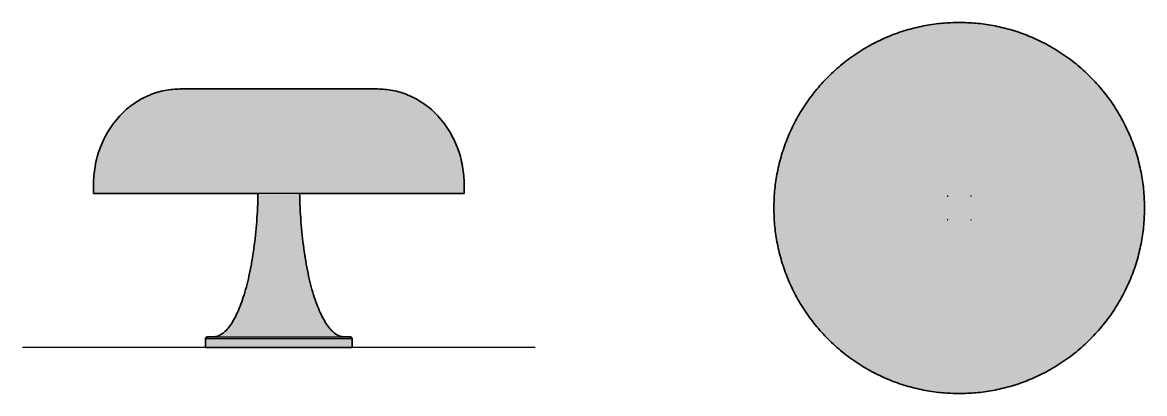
# Model space of a CAD drawing. Header units: millimetres. Extents: x 0 to 969, y -40 to 280.
import ezdxf

# ---------------------------------------------------------------- set-up
doc = ezdxf.new("R2010")
doc.units = ezdxf.units.MM
doc.layers.add('Blocks', color=7, linetype='Continuous')
doc.layers.add('Blocks$Fill', color=7, linetype='Continuous', true_color=0xffffff)
for name, color, linetype, lineweight, true_color in [('Blocks$Inner', 7, 'Continuous', 25, 0x007f00), ('Blocks$Outline', 7, 'Continuous', 35, 0xff3f3f), ('Groud', 7, 'Continuous', 25, 0x243775)]:
    doc.layers.add(name, color=color, linetype=linetype, lineweight=lineweight, true_color=true_color)

# ---------------------------------------------------------------- blocks, each defined once
blk = doc.blocks.new('Nessino Table light Top')
at = {"layer": 'Blocks$Fill'}
blk.add_hatch(color=256, dxfattribs=at).paths.add_polyline_path([(-46.86, -113.14), (-46.82, -109.59), (-46.7, -106), (-46.5, -102.39), (-46.22, -98.76), (-45.84, -95.1), (-45.38, -91.43), (-44.83, -87.73), (-44.19, -84.02), (-43.46, -80.3), (-42.63, -76.58), (-41.71, -72.84), (-40.69, -69.11), (-39.57, -65.38), (-38.35, -61.66), (-37.04, -57.94), (-35.63, -54.24), (-34.12, -50.56), (-32.51, -46.9), (-30.8, -43.26), (-28.99, -39.65), (-27.08, -36.07), (-25.08, -32.54), (-22.98, -29.04), (-20.78, -25.58), (-18.49, -22.18), (-16.11, -18.82), (-13.64, -15.53), (-11.08, -12.29), (-8.43, -9.11), (-5.7, -6.01), (-2.89, -2.97), (0, 0), (2.97, 2.89), (6.01, 5.7), (9.11, 8.43), (12.29, 11.08), (15.53, 13.64), (18.82, 16.11), (22.18, 18.49), (25.58, 20.78), (29.04, 22.98), (32.54, 25.08), (36.07, 27.08), (39.65, 28.99), (43.26, 30.8), (46.9, 32.51), (50.56, 34.12), (54.24, 35.63), (57.94, 37.04), (61.66, 38.35), (65.38, 39.57), (69.11, 40.69), (72.84, 41.71), (76.58, 42.63), (80.3, 43.46), (84.02, 44.19), (87.73, 44.83), (91.43, 45.38), (95.1, 45.84), (98.76, 46.22), (102.39, 46.5), (106, 46.7), (109.59, 46.82), (113.14, 46.86), (116.69, 46.82), (120.27, 46.7), (123.88, 46.5), (127.51, 46.22), (131.17, 45.84), (134.85, 45.38), (138.54, 44.83), (142.25, 44.19), (145.97, 43.46), (149.7, 42.63), (153.43, 41.71), (157.16, 40.69), (160.89, 39.57), (164.62, 38.35), (168.33, 37.04), (172.03, 35.63), (175.72, 34.12), (179.38, 32.51), (183.02, 30.8), (186.62, 28.99), (190.2, 27.08), (193.74, 25.08), (197.24, 22.98), (200.69, 20.78), (204.1, 18.49), (207.45, 16.11), (210.75, 13.64), (213.98, 11.08), (217.16, 8.43), (220.27, 5.7), (223.31, 2.89), (226.27, 0), (229.16, -2.97), (231.98, -6.01), (234.71, -9.11), (237.35, -12.29), (239.91, -15.53), (242.39, -18.82), (244.77, -22.18), (247.06, -25.58), (249.25, -29.04), (251.35, -32.54), (253.36, -36.07), (255.26, -39.65), (257.07, -43.26), (258.78, -46.9), (260.39, -50.56), (261.9, -54.24), (263.32, -57.94), (264.63, -61.66), (265.84, -65.38), (266.96, -69.11), (267.98, -72.84), (268.9, -76.58), (269.73, -80.3), (270.47, -84.02), (271.11, -87.73), (271.66, -91.43), (272.12, -95.1), (272.49, -98.76), (272.78, -102.39), (272.98, -106), (273.1, -109.59), (273.14, -113.14), (273.1, -116.69), (272.98, -120.27), (272.78, -123.88), (272.49, -127.51), (272.12, -131.17), (271.66, -134.85), (271.11, -138.54), (270.47, -142.25), (269.73, -145.97), (268.9, -149.7), (267.98, -153.43), (266.96, -157.16), (265.84, -160.89), (264.63, -164.62), (263.32, -168.33), (261.9, -172.03), (260.39, -175.72), (258.78, -179.38), (257.07, -183.02), (255.26, -186.62), (253.36, -190.2), (251.35, -193.74), (249.25, -197.24), (247.06, -200.69), (244.77, -204.1), (242.39, -207.45), (239.91, -210.75), (237.35, -213.98), (234.71, -217.16), (231.98, -220.27), (229.16, -223.31), (226.27, -226.27), (223.31, -229.16), (220.27, -231.98), (217.16, -234.71), (213.98, -237.35), (210.75, -239.91), (207.45, -242.39), (204.1, -244.77), (200.69, -247.06), (197.24, -249.25), (193.74, -251.35), (190.2, -253.36), (186.62, -255.26), (183.02, -257.07), (179.38, -258.78), (175.72, -260.39), (172.03, -261.9), (168.33, -263.32), (164.62, -264.63), (160.89, -265.84), (157.16, -266.96), (153.43, -267.98), (149.7, -268.9), (145.97, -269.73), (142.25, -270.47), (138.54, -271.11), (134.85, -271.66), (131.17, -272.12), (127.51, -272.49), (123.88, -272.78), (120.27, -272.98), (116.69, -273.1), (113.14, -273.14), (109.59, -273.1), (106, -272.98), (102.39, -272.78), (98.76, -272.49), (95.1, -272.12), (91.43, -271.66), (87.73, -271.11), (84.02, -270.47), (80.3, -269.73), (76.58, -268.9), (72.84, -267.98), (69.11, -266.96), (65.38, -265.84), (61.66, -264.63), (57.94, -263.32), (54.24, -261.9), (50.56, -260.39), (46.9, -258.78), (43.26, -257.07), (39.65, -255.26), (36.07, -253.36), (32.54, -251.35), (29.04, -249.25), (25.58, -247.06), (22.18, -244.77), (18.82, -242.39), (15.53, -239.91), (12.29, -237.35), (9.11, -234.71), (6.01, -231.98), (2.97, -229.16), (0, -226.27), (-2.89, -223.31), (-5.7, -220.27), (-8.43, -217.16), (-11.08, -213.98), (-13.64, -210.75), (-16.11, -207.45), (-18.49, -204.1), (-20.78, -200.69), (-22.98, -197.24), (-25.08, -193.74), (-27.08, -190.2), (-28.99, -186.62), (-30.8, -183.02), (-32.51, -179.38), (-34.12, -175.72), (-35.63, -172.03), (-37.04, -168.33), (-38.35, -164.62), (-39.57, -160.89), (-40.69, -157.16), (-41.71, -153.43), (-42.63, -149.7), (-43.46, -145.97), (-44.19, -142.25), (-44.83, -138.54), (-45.38, -134.85), (-45.84, -131.17), (-46.22, -127.51), (-46.5, -123.88), (-46.7, -120.27), (-46.82, -116.69)], flags=0)
at = {"layer": 'Blocks$Inner'}
for points, weights in [([(-46.86, -113.14), (-46.86, 46.86), (113.14, 46.86)], [1, 0.707106781187, 1]), ([(113.14, 46.86), (273.14, 46.86), (273.14, -113.14)], [1, 0.707106781187, 1]), ([(103.24, -102.78), (103, -103), (102.78, -103.24)], [1, 0.999749925402, 1]), ([(123.49, -103.24), (123.27, -103), (123.04, -102.78)], [1, 0.999749925402, 1]), ([(113.14, -273.14), (-46.86, -273.14), (-46.86, -113.14)], [1, 0.707106781187, 1]), ([(273.14, -113.14), (273.14, -273.14), (113.14, -273.14)], [1, 0.707106781187, 1]), ([(102.78, -123.04), (103, -123.27), (103.24, -123.49)], [1, 0.999749925402, 1]), ([(123.04, -123.49), (123.27, -123.27), (123.49, -123.04)], [1, 0.999749925402, 1])]:
    blk.add_rational_spline(points, weights, degree=2, dxfattribs=at)
at = {"layer": 'Blocks$Outline'}
for points in [[(-46.86, -113.14), (-46.86, 46.86), (113.14, 46.86)], [(113.14, 46.86), (273.14, 46.86), (273.14, -113.14)], [(113.14, -273.14), (-46.86, -273.14), (-46.86, -113.14)], [(273.14, -113.14), (273.14, -273.14), (113.14, -273.14)]]:
    blk.add_rational_spline(points, [1, 0.707106781187, 1], degree=2, dxfattribs=at)
blk = doc.blocks.new('Nessino Table light Side')
at = {"layer": 'Blocks$Fill'}
blk.add_hatch(color=256, dxfattribs=at).paths.add_polyline_path([(381.31, 140.49), (381.29, 142.32), (381.23, 144.17), (381.14, 146.03), (381.01, 147.9), (380.83, 149.79), (380.62, 151.68), (380.36, 153.59), (380.06, 155.5), (379.72, 157.42), (379.33, 159.34), (378.9, 161.27), (378.43, 163.19), (377.91, 165.12), (377.34, 167.04), (376.73, 168.95), (376.07, 170.86), (375.36, 172.76), (374.61, 174.65), (373.81, 176.53), (372.97, 178.39), (372.08, 180.23), (371.15, 182.06), (370.17, 183.86), (369.14, 185.64), (368.08, 187.4), (366.96, 189.13), (365.81, 190.83), (364.62, 192.5), (363.38, 194.13), (362.11, 195.74), (360.8, 197.3), (359.45, 198.83), (358.07, 200.33), (356.65, 201.78), (355.2, 203.18), (353.72, 204.55), (352.21, 205.87), (350.67, 207.14), (349.11, 208.37), (347.52, 209.55), (345.91, 210.68), (344.27, 211.77), (342.62, 212.8), (340.96, 213.78), (339.27, 214.72), (337.58, 215.6), (335.87, 216.43), (334.15, 217.21), (332.42, 217.94), (330.69, 218.62), (328.95, 219.24), (327.21, 219.82), (325.47, 220.34), (323.73, 220.82), (321.99, 221.25), (320.26, 221.63), (318.53, 221.96), (316.81, 222.24), (315.09, 222.48), (313.39, 222.67), (311.69, 222.82), (310.01, 222.92), (308.34, 222.98), (306.68, 223), (221.31, 223), (135.94, 223), (134.28, 222.98), (132.61, 222.92), (130.93, 222.82), (129.23, 222.67), (127.52, 222.48), (125.81, 222.24), (124.09, 221.96), (122.36, 221.63), (120.62, 221.25), (118.88, 220.82), (117.14, 220.34), (115.4, 219.82), (113.66, 219.24), (111.92, 218.62), (110.19, 217.94), (108.47, 217.21), (106.75, 216.43), (105.04, 215.6), (103.34, 214.72), (101.66, 213.78), (99.99, 212.8), (98.34, 211.77), (96.71, 210.68), (95.1, 209.55), (93.51, 208.37), (91.95, 207.14), (90.41, 205.87), (88.9, 204.55), (87.42, 203.18), (85.97, 201.78), (84.55, 200.33), (83.17, 198.83), (81.82, 197.3), (80.51, 195.74), (79.23, 194.13), (78, 192.5), (76.8, 190.83), (75.65, 189.13), (74.54, 187.4), (73.47, 185.64), (72.45, 183.86), (71.47, 182.06), (70.53, 180.23), (69.65, 178.39), (68.8, 176.53), (68, 174.65), (67.25, 172.76), (66.55, 170.86), (65.89, 168.95), (65.28, 167.04), (64.71, 165.12), (64.19, 163.19), (63.71, 161.27), (63.28, 159.34), (62.9, 157.42), (62.55, 155.5), (62.25, 153.59), (62, 151.68), (61.78, 149.79), (61.61, 147.9), (61.48, 146.03), (61.38, 144.17), (61.33, 142.32), (61.31, 140.49), (61.31, 133), (203.32, 133), (202.93, 120.81), (202.19, 108.62), (201.15, 97.01), (199.76, 85.44), (198.11, 74.72), (197.14, 69.38), (196.07, 64.06), (195.03, 59.39), (193.9, 54.74), (192.67, 50.12), (191.31, 45.53), (190, 41.48), (188.57, 37.47), (187.16, 33.87), (186.41, 32.09), (185.63, 30.32), (184.89, 28.74), (184.12, 27.17), (183.31, 25.63), (182.47, 24.1), (181.7, 22.77), (180.9, 21.47), (180.06, 20.18), (179.18, 18.93), (178.38, 17.86), (177.55, 16.82), (177.11, 16.31), (176.67, 15.8), (176.22, 15.31), (175.76, 14.83), (175.35, 14.42), (174.93, 14.02), (174.51, 13.62), (174.07, 13.24), (173.63, 12.87), (173.17, 12.51), (172.71, 12.16), (172.24, 11.83), (171.82, 11.55), (171.39, 11.28), (170.95, 11.03), (170.51, 10.78), (170.06, 10.56), (169.6, 10.34), (169.36, 10.24), (169.13, 10.15), (168.9, 10.06), (168.66, 9.97), (168.44, 9.89), (168.22, 9.82), (168, 9.75), (167.77, 9.69), (167.55, 9.63), (167.33, 9.57), (167.1, 9.52), (166.87, 9.47), (166.64, 9.43), (166.42, 9.39), (166.19, 9.35), (165.96, 9.32), (165.73, 9.29), (165.5, 9.27), (165.26, 9.25), (165.03, 9.24), (159.07, 9.24), (157.88, 7.92), (157.88, 0), (284.74, 0), (284.74, 7.92), (283.55, 9.24), (277.58, 9.24), (277.35, 9.25), (277.12, 9.27), (276.89, 9.29), (276.66, 9.32), (276.43, 9.35), (276.2, 9.39), (275.97, 9.43), (275.74, 9.47), (275.52, 9.52), (275.29, 9.57), (275.07, 9.63), (274.84, 9.69), (274.62, 9.75), (274.4, 9.82), (274.18, 9.89), (273.96, 9.97), (273.72, 10.06), (273.49, 10.15), (273.25, 10.24), (273.02, 10.34), (272.56, 10.56), (272.11, 10.78), (271.67, 11.03), (271.23, 11.28), (270.8, 11.55), (270.38, 11.83), (269.9, 12.16), (269.44, 12.51), (268.99, 12.87), (268.54, 13.24), (268.11, 13.62), (267.68, 14.02), (267.26, 14.42), (266.86, 14.83), (266.39, 15.31), (265.94, 15.8), (265.5, 16.31), (265.07, 16.82), (264.23, 17.86), (263.43, 18.93), (262.56, 20.18), (261.72, 21.47), (260.91, 22.77), (260.14, 24.1), (259.3, 25.63), (258.5, 27.17), (257.73, 28.74), (256.99, 30.32), (256.21, 32.09), (255.45, 33.87), (254.04, 37.47), (252.62, 41.48), (251.3, 45.53), (249.95, 50.12), (248.71, 54.74), (247.58, 59.39), (246.55, 64.06), (245.48, 69.38), (244.51, 74.72), (242.86, 85.44), (241.46, 97.01), (240.42, 108.62), (239.69, 120.81), (239.29, 133), (381.31, 133)], flags=0)
at = {"layer": 'Blocks$Inner'}
for points in [[(61.31, 140.49), (61.31, 223), (135.94, 223)], [(306.68, 223), (381.31, 223), (381.31, 140.49)]]:
    blk.add_rational_spline(points, [1, 0.707106781187, 1], degree=2, dxfattribs=at)
for points in [[(135.94, 223), (178.62, 223), (221.31, 223)], [(221.31, 223), (263.99, 223), (306.68, 223)], [(61.31, 133), (61.31, 136.75), (61.31, 140.49)], [(381.3, 140.49), (381.28, 140.49), (381.27, 140.49)], [(381.31, 140.49), (381.31, 136.75), (381.31, 133)], [(221.31, 133), (141.31, 133), (61.31, 133)], [(381.31, 133), (301.31, 133), (221.31, 133)], [(157.88, 7.92), (158.47, 8.58), (159.07, 9.24)], [(157.88, 7.92), (189.59, 7.92), (221.31, 7.92)], [(157.88, 0), (157.88, 3.96), (157.88, 7.92)], [(284.74, 0), (217.19, 0), (157.88, 0)], [(159.07, 9.24), (190.19, 9.24), (221.31, 9.24)], [(221.31, 9.24), (252.43, 9.24), (283.55, 9.24)], [(221.31, 7.92), (253.02, 7.92), (284.74, 7.92)], [(283.55, 9.24), (284.14, 8.58), (284.74, 7.92)], [(284.74, 7.92), (284.74, 3.96), (284.74, 0)]]:
    blk.add_open_spline(points, degree=2, dxfattribs=at)
for points, knots in [([(165.03, 9.24), (166.27, 9.3), (168.83, 9.83), (172.49, 11.81), (176.03, 14.9), (179.43, 19.07), (182.71, 24.29), (185.81, 30.51), (188.74, 37.68), (192.51, 48.87), (196.5, 64.84), (200.07, 85.94), (202.45, 108.97), (203.17, 124.87), (203.32, 133)], [0, 0, 0, 0, 3.710921, 7.757079, 12.390651, 17.734675, 23.865681, 30.845874, 38.574524, 47.092377, 66.231934, 87.934058, 111.246657, 135.654416, 135.654416, 135.654416, 135.654416]), ([(239.29, 133), (239.44, 124.87), (240.17, 108.97), (242.55, 85.94), (246.11, 64.84), (250.11, 48.87), (253.87, 37.68), (256.8, 30.51), (259.91, 24.29), (263.18, 19.07), (266.59, 14.9), (270.12, 11.81), (273.79, 9.83), (276.35, 9.3), (277.58, 9.24)], [0, 0, 0, 0, 24.407764, 47.720356, 69.422481, 88.562038, 97.079891, 104.808541, 111.788734, 117.91974, 123.263764, 127.89747, 131.944212, 135.654416, 135.654416, 135.654416, 135.654416])]:
    blk.add_open_spline(points, degree=3, knots=knots, dxfattribs=at)
at = {"layer": 'Blocks$Outline'}
for points in [[(221.31, 223), (135.94, 223)], [(306.68, 223), (221.31, 223)], [(61.31, 140.49), (61.31, 133)], [(381.31, 133), (381.31, 140.49)], [(61.31, 133), (203.32, 133)], [(239.29, 133), (381.31, 133)], [(159.07, 9.24), (157.88, 7.92)], [(157.88, 7.92), (157.88, 0)], [(165.03, 9.24), (159.07, 9.24)], [(283.55, 9.24), (277.58, 9.24)], [(284.74, 7.92), (283.55, 9.24)], [(284.74, 0), (284.74, 7.92)]]:
    blk.add_lwpolyline(points, dxfattribs=at)
for points in [[(135.94, 223), (61.31, 223), (61.31, 140.49)], [(381.31, 140.49), (381.31, 223), (306.68, 223)]]:
    blk.add_rational_spline(points, [1, 0.707106781187, 1], degree=2, dxfattribs=at)
for points, knots in [([(203.32, 133), (203.17, 124.87), (202.45, 108.97), (200.07, 85.94), (196.5, 64.84), (192.51, 48.87), (188.74, 37.68), (185.81, 30.51), (182.71, 24.29), (179.43, 19.07), (176.03, 14.9), (172.49, 11.81), (168.83, 9.83), (166.27, 9.3), (165.03, 9.24)], [-135.654416, -135.654416, -135.654416, -135.654416, -111.246657, -87.934058, -66.231934, -47.092377, -38.574524, -30.845874, -23.865681, -17.734675, -12.390651, -7.757079, -3.710921, 0, 0, 0, 0]), ([(277.58, 9.24), (276.35, 9.3), (273.79, 9.83), (270.12, 11.81), (266.59, 14.9), (263.18, 19.07), (259.91, 24.29), (256.8, 30.51), (253.87, 37.68), (250.11, 48.87), (246.11, 64.84), (242.55, 85.94), (240.17, 108.97), (239.44, 124.87), (239.29, 133)], [-135.654416, -135.654416, -135.654416, -135.654416, -131.944212, -127.89747, -123.263764, -117.91974, -111.788734, -104.808541, -97.079891, -88.562038, -69.422481, -47.720356, -24.407764, 0, 0, 0, 0])]:
    blk.add_open_spline(points, degree=3, knots=knots, dxfattribs=at)
blk.add_open_spline([(157.88, 0), (217.19, 0), (284.74, 0)], degree=2, dxfattribs=at)

msp = doc.modelspace()

# ---------------------------------------------------------------- linework, layer by layer
at = {"layer": 'Groud'}
msp.add_lwpolyline([(442.62, 0), (0, 0)], dxfattribs=at)

# ---------------------------------------------------------------- block references
at = {"layer": 'Blocks'}
for name, p in [('Nessino Table light Top', (695.52, 233.51)), ('Nessino Table light Side', (0, 0))]:
    msp.add_blockref(name, p, dxfattribs=at)

doc.saveas('drawing.dxf')
